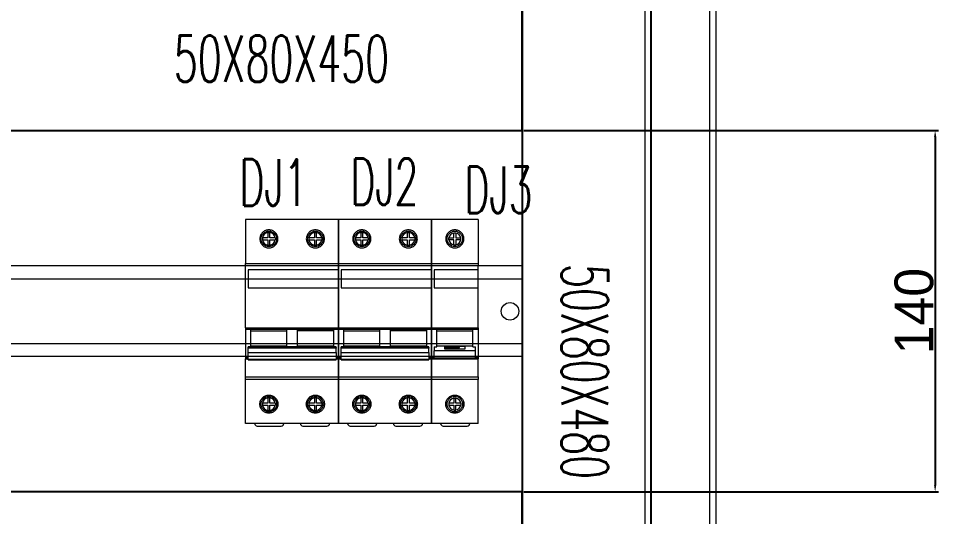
# Model space of a CAD drawing. Header units: inches. Extents: x -3 to 3194, y -983 to 1262.
# Drawn here: x 443.7 to 800.4, y 639.2 to 832.2 of the extents above; entities that cross this region are included whole.
import ezdxf
from ezdxf.enums import TextEntityAlignment as Align

# ---------------------------------------------------------------- set-up
doc = ezdxf.new("R2010")
doc.units = ezdxf.units.IN
doc.header["$MEASUREMENT"] = 0
doc.layers.add('AUTOCONNECTING', color=1, linetype='Continuous', lineweight=13)
doc.layers.add('T_Din Rail', color=1, linetype='Continuous', lineweight=0)
doc.styles.add('ROMANS', font='romans')
doc.dimstyles.new('ISO-25', dxfattribs={"dimtxt": 15, "dimasz": 2.5, "dimexe": 1.25, "dimexo": 0.625, "dimtad": 1, "dimtxsty": 'Standard', "dimcen": 2.5, "dimclrd": 4, "dimclre": 4, "dimclrt": 4, "dimadec": 0, "dimazin": 0, "dimtfac": 1, "dimtmove": 0, "dimatfit": 3, "dimfxl": 1, "dimtfillclr": 4, "dimarcsym": 0})

# ---------------------------------------------------------------- blocks, each defined once
blk = doc.blocks.new('MiniDJ2P')
at = {"color": 7, "linetype": 'Continuous', "lineweight": 15}
for p, q in [((36, 0), (0, 0)), ((0, 0), (0, -17)), ((36, -17), (36, 0)), ((6.53, -7.1), (6.5, -7.1)), ((8.6, -7.1), (6.53, -7.1)), ((8.6, -5), (8.6, -5.03)), ((8.6, -5.03), (8.6, -7.1)), ((9.4, -5.03), (9.4, -5)), ((9.4, -7.1), (9.4, -5.03)), ((11.47, -7.1), (9.4, -7.1)), ((11.5, -7.1), (11.47, -7.1)), ((24.53, -7.1), (24.5, -7.1)), ((26.6, -7.1), (24.53, -7.1)), ((26.6, -5), (26.6, -5.03)), ((26.6, -5.03), (26.6, -7.1)), ((27.4, -5.03), (27.4, -5)), ((27.4, -7.1), (27.4, -5.03)), ((29.47, -7.1), (27.4, -7.1)), ((29.5, -7.1), (29.47, -7.1)), ((6.5, -7.9), (6.53, -7.9)), ((6.53, -7.9), (8.6, -7.9)), ((8.6, -7.9), (8.6, -9.97)), ((8.6, -9.97), (8.6, -10)), ((9.4, -7.9), (11.47, -7.9)), ((9.4, -9.97), (9.4, -7.9)), ((9.4, -10), (9.4, -9.97)), ((11.47, -7.9), (11.5, -7.9)), ((24.5, -7.9), (24.53, -7.9)), ((24.53, -7.9), (26.6, -7.9)), ((26.6, -7.9), (26.6, -9.97)), ((26.6, -9.97), (26.6, -10)), ((27.4, -7.9), (29.47, -7.9)), ((27.4, -9.97), (27.4, -7.9)), ((27.4, -10), (27.4, -9.97)), ((29.47, -7.9), (29.5, -7.9)), ((0, -17), (36, -17)), ((0, -18), (0, -17)), ((36, -17), (36, -18)), ((36, -18), (0, -18)), ((0, -42), (0, -18)), ((1, -19.5), (1, -26.5)), ((36, -19.5), (1, -19.5)), ((36, -18), (36, -19.5)), ((36, -19.5), (36, -26.5)), ((1, -26.5), (36, -26.5)), ((36, -26.5), (36, -42)), ((0, -42), (36, -42)), ((0, -42), (0, -42.5)), ((0, -42.5), (2, -42.5)), ((0, -42.5), (0, -53.5)), ((2, -49.26), (2, -42.5)), ((2, -42.5), (16, -42.5)), ((16, -49.26), (16, -42.5)), ((16, -42.5), (20, -42.5)), ((20, -42.5), (20, -49.26)), ((20, -42.5), (34, -42.5)), ((34, -42.5), (36, -42.5)), ((34, -42.5), (34, -49.26)), ((36, -42.5), (36, -42)), ((36, -53.5), (36, -42.5)), ((2, -43.18), (16, -43.18)), ((34, -43.18), (20, -43.18)), ((1, -49.26), (2, -49.26)), ((1, -49.26), (1, -49.36)), ((5, -49.36), (1, -49.36)), ((1, -49.56), (1, -49.36)), ((1, -49.56), (35, -49.56)), ((1, -49.86), (1, -49.56)), ((35, -49.86), (1, -49.86)), ((1, -51.57), (1, -49.86)), ((16, -49.1), (2, -49.1)), ((13, -49.2), (5, -49.2)), ((5, -49.2), (5, -49.36)), ((13, -49.21), (5, -49.21)), ((13, -49.36), (5, -49.36)), ((13, -49.36), (13, -49.2)), ((23, -49.36), (13, -49.36)), ((16, -49.26), (17, -49.26)), ((17, -49.36), (17, -49.26)), ((19, -49.36), (17, -49.36)), ((19, -49.26), (19, -49.36)), ((19, -49.26), (20, -49.26)), ((34, -49.1), (20, -49.1)), ((31, -49.2), (23, -49.2)), ((23, -49.2), (23, -49.36)), ((31, -49.21), (23, -49.21)), ((31, -49.36), (23, -49.36)), ((31, -49.36), (31, -49.2)), ((35, -49.36), (31, -49.36)), ((34, -49.26), (35, -49.26)), ((35, -49.36), (35, -49.26)), ((35, -49.56), (35, -49.36)), ((35, -49.56), (35, -49.86)), ((35, -51.57), (35, -49.86)), ((0, -53.5), (1, -53.5)), ((0, -53.5), (0, -54)), ((1, -51.57), (35, -51.57)), ((1, -54.26), (1, -51.57)), ((35, -51.57), (35, -54.26)), ((35, -53.5), (36, -53.5)), ((36, -54), (36, -53.5)), ((0, -61), (0, -54)), ((35, -54.26), (1, -54.26)), ((1, -54.33), (1, -54.26)), ((1, -54.33), (35, -54.33)), ((1, -54.33), (35, -54.33)), ((1, -54.33), (1, -54.33)), ((35, -54.33), (35, -54.26)), ((35, -54.33), (35, -54.33)), ((36, -54), (36, -61)), ((0, -61), (36, -61)), ((0, -62), (0, -61)), ((36, -62), (0, -62)), ((0, -79), (0, -62)), ((36, -61), (36, -62)), ((36, -62), (36, -79)), ((6.53, -71.1), (6.5, -71.1)), ((8.6, -71.1), (6.53, -71.1)), ((8.6, -69), (8.6, -69.03)), ((8.6, -69.03), (8.6, -71.1)), ((9.4, -69.03), (9.4, -69)), ((9.4, -71.1), (9.4, -69.03)), ((11.47, -71.1), (9.4, -71.1)), ((11.5, -71.1), (11.47, -71.1)), ((24.53, -71.1), (24.5, -71.1)), ((26.6, -71.1), (24.53, -71.1)), ((26.6, -69), (26.6, -69.03)), ((26.6, -69.03), (26.6, -71.1)), ((27.4, -69.03), (27.4, -69)), ((27.4, -71.1), (27.4, -69.03)), ((29.47, -71.1), (27.4, -71.1)), ((29.5, -71.1), (29.47, -71.1)), ((6.5, -71.9), (6.53, -71.9)), ((6.53, -71.9), (8.6, -71.9)), ((8.6, -71.9), (8.6, -73.97)), ((8.6, -73.97), (8.6, -74)), ((9.4, -71.9), (11.47, -71.9)), ((9.4, -73.97), (9.4, -71.9)), ((9.4, -74), (9.4, -73.97)), ((11.47, -71.9), (11.5, -71.9)), ((24.5, -71.9), (24.53, -71.9)), ((24.53, -71.9), (26.6, -71.9)), ((26.6, -71.9), (26.6, -73.97)), ((26.6, -73.97), (26.6, -74)), ((27.4, -71.9), (29.47, -71.9)), ((27.4, -73.97), (27.4, -71.9)), ((27.4, -74), (27.4, -73.97)), ((29.47, -71.9), (29.5, -71.9)), ((36, -79), (0, -79)), ((4.5, -80), (13.8, -80)), ((22.2, -80), (31.5, -80))]:
    blk.add_line(p, q, dxfattribs=at)
at = {"color": 8, "linetype": 'Continuous', "lineweight": 15}
for p, q in [((0, -54), (1, -54)), ((35, -54), (36, -54))]:
    blk.add_line(p, q, dxfattribs=at)
at = {"color": 7, "linetype": 'Continuous', "lineweight": 15}
for centre in [(9, -7.5), (27, -7.5), (9, -71.5), (27, -71.5)]:
    blk.add_circle(centre, 3, dxfattribs=at)
for centre, radius, start, end in [((9, -7.5), 2.5, 99.2069, 170.7931), ((9, -7.5), 2.5, 9.2069, 80.7931), ((27, -7.5), 2.5, 99.2069, 170.7931), ((27, -7.5), 2.5, 9.2069, 80.7931), ((9, -7.5), 2.5, 189.2069, 260.7931), ((9, -7.5), 2.5, 279.2069, 350.7931), ((27, -7.5), 2.5, 189.2069, 260.7931), ((27, -7.5), 2.5, 279.2069, 350.7931), ((9, -71.5), 2.5, 99.2069, 170.7931), ((9, -71.5), 2.5, 9.2069, 80.7931), ((27, -71.5), 2.5, 99.2069, 170.7931), ((27, -71.5), 2.5, 9.2069, 80.7931), ((9, -71.5), 2.5, 189.2069, 260.7931), ((9, -71.5), 2.5, 279.2069, 350.7931), ((27, -71.5), 2.5, 189.2069, 260.7931), ((27, -71.5), 2.5, 279.2069, 350.7931), ((4.5, -79), 1, 180, 270), ((13.8, -79), 1, 270, 0), ((22.2, -79), 1, 180, 270), ((31.5, -79), 1, 270, 0)]:
    blk.add_arc(centre, radius, start, end, dxfattribs=at)
for points, knots in [([(9, -11), (8.77, -11), (8.54, -10.98), (8.09, -10.89), (7.87, -10.82), (7.44, -10.64), (7.24, -10.53), (6.86, -10.28), (6.68, -10.13), (6.36, -9.81), (6.21, -9.63), (5.96, -9.24), (5.85, -9.04), (5.68, -8.62), (5.61, -8.4), (5.52, -7.95), (5.5, -7.72), (5.5, -7.27), (5.52, -7.04), (5.61, -6.59), (5.68, -6.37), (5.85, -5.95), (5.96, -5.75), (6.21, -5.37), (6.36, -5.19), (6.68, -4.87), (6.86, -4.72), (7.24, -4.47), (7.44, -4.36), (7.87, -4.18), (8.09, -4.11), (8.54, -4.02), (8.77, -4), (9.23, -4), (9.46, -4.02), (9.91, -4.11), (10.13, -4.18), (10.55, -4.36), (10.76, -4.46), (11.14, -4.72), (11.31, -4.87), (11.64, -5.19), (11.78, -5.37), (12.04, -5.75), (12.14, -5.95), (12.32, -6.37), (12.39, -6.59), (12.48, -7.03), (12.5, -7.26), (12.5, -7.72), (12.48, -7.95), (12.39, -8.39), (12.33, -8.61), (12.15, -9.04), (12.04, -9.24), (11.79, -9.62), (11.65, -9.8), (11.32, -10.13), (11.15, -10.27), (10.76, -10.53), (10.56, -10.64), (9.93, -10.91), (9.46, -11), (9, -11)], [0, 0, 0, 0, 0.03125, 0.03125, 0.0625, 0.0625, 0.09375, 0.09375, 0.125, 0.125, 0.15625, 0.15625, 0.1875, 0.1875, 0.21875, 0.21875, 0.25, 0.25, 0.28125, 0.28125, 0.3125, 0.3125, 0.34375, 0.34375, 0.375, 0.375, 0.40625, 0.40625, 0.4375, 0.4375, 0.46875, 0.46875, 0.5, 0.5, 0.53125, 0.53125, 0.5625, 0.5625, 0.59375, 0.59375, 0.625, 0.625, 0.65625, 0.65625, 0.6875, 0.6875, 0.71875, 0.71875, 0.75, 0.75, 0.78125, 0.78125, 0.8125, 0.8125, 0.84375, 0.84375, 0.875, 0.875, 0.90625, 0.90625, 0.9375, 0.9375, 1, 1, 1, 1]), ([(27, -11), (26.77, -11), (26.54, -10.98), (26.09, -10.89), (25.87, -10.82), (25.44, -10.64), (25.24, -10.53), (24.86, -10.28), (24.68, -10.13), (24.36, -9.81), (24.21, -9.63), (23.96, -9.24), (23.85, -9.04), (23.68, -8.62), (23.61, -8.4), (23.52, -7.95), (23.5, -7.72), (23.5, -7.27), (23.52, -7.04), (23.61, -6.59), (23.68, -6.37), (23.85, -5.95), (23.96, -5.75), (24.21, -5.37), (24.36, -5.19), (24.68, -4.87), (24.86, -4.72), (25.24, -4.47), (25.44, -4.36), (25.87, -4.18), (26.09, -4.11), (26.54, -4.02), (26.77, -4), (27.23, -4), (27.46, -4.02), (27.91, -4.11), (28.13, -4.18), (28.55, -4.36), (28.76, -4.46), (29.14, -4.72), (29.31, -4.87), (29.64, -5.19), (29.78, -5.37), (30.04, -5.75), (30.14, -5.95), (30.32, -6.37), (30.39, -6.59), (30.48, -7.03), (30.5, -7.26), (30.5, -7.72), (30.48, -7.95), (30.39, -8.39), (30.33, -8.61), (30.15, -9.04), (30.04, -9.24), (29.79, -9.62), (29.65, -9.8), (29.32, -10.13), (29.15, -10.27), (28.76, -10.53), (28.56, -10.64), (27.93, -10.91), (27.46, -11), (27, -11)], [0, 0, 0, 0, 0.03125, 0.03125, 0.0625, 0.0625, 0.09375, 0.09375, 0.125, 0.125, 0.15625, 0.15625, 0.1875, 0.1875, 0.21875, 0.21875, 0.25, 0.25, 0.28125, 0.28125, 0.3125, 0.3125, 0.34375, 0.34375, 0.375, 0.375, 0.40625, 0.40625, 0.4375, 0.4375, 0.46875, 0.46875, 0.5, 0.5, 0.53125, 0.53125, 0.5625, 0.5625, 0.59375, 0.59375, 0.625, 0.625, 0.65625, 0.65625, 0.6875, 0.6875, 0.71875, 0.71875, 0.75, 0.75, 0.78125, 0.78125, 0.8125, 0.8125, 0.84375, 0.84375, 0.875, 0.875, 0.90625, 0.90625, 0.9375, 0.9375, 1, 1, 1, 1]), ([(7.86, -49.36), (7.87, -49.36), (7.9, -49.36), (7.93, -49.36), (7.96, -49.36)], [0, 0, 0, 0, 0.366436, 1, 1, 1, 1]), ([(10.19, -49.36), (10.21, -49.36), (10.24, -49.36), (10.27, -49.36), (10.29, -49.36)], [0, 0, 0, 0, 0.349571, 1, 1, 1, 1]), ([(25.71, -49.36), (25.73, -49.36), (25.76, -49.36), (25.79, -49.36), (25.81, -49.36)], [0, 0, 0, 0, 0.6504196, 1, 1, 1, 1]), ([(28.04, -49.36), (28.07, -49.36), (28.1, -49.36), (28.13, -49.36), (28.14, -49.36)], [0, 0, 0, 0, 0.633558, 1, 1, 1, 1]), ([(9, -75), (9.23, -75), (9.46, -74.98), (9.91, -74.89), (10.13, -74.82), (10.56, -74.64), (10.76, -74.54), (11.14, -74.28), (11.32, -74.13), (11.64, -73.81), (11.78, -73.63), (12.04, -73.25), (12.15, -73.05), (12.32, -72.63), (12.39, -72.41), (12.48, -71.96), (12.5, -71.74), (12.5, -71.28), (12.48, -71.05), (12.39, -70.6), (12.33, -70.38), (12.15, -69.96), (12.04, -69.76), (11.79, -69.38), (11.65, -69.2), (11.32, -68.87), (11.14, -68.72), (10.76, -68.47), (10.56, -68.36), (10.13, -68.18), (9.91, -68.11), (9.46, -68.02), (9.23, -68), (8.77, -68), (8.54, -68.02), (8.09, -68.11), (7.87, -68.18), (7.45, -68.36), (7.24, -68.46), (6.86, -68.72), (6.68, -68.87), (6.36, -69.19), (6.21, -69.37), (5.96, -69.75), (5.85, -69.96), (5.68, -70.38), (5.61, -70.6), (5.52, -71.05), (5.5, -71.27), (5.5, -71.74), (5.52, -71.96), (5.61, -72.41), (5.68, -72.63), (5.85, -73.05), (5.96, -73.25), (6.21, -73.63), (6.36, -73.81), (6.68, -74.13), (6.86, -74.28), (7.24, -74.53), (7.44, -74.64), (8.07, -74.91), (8.54, -75), (9, -75)], [0, 0, 0, 0, 0.03125, 0.03125, 0.0625, 0.0625, 0.09375, 0.09375, 0.125, 0.125, 0.15625, 0.15625, 0.1875, 0.1875, 0.21875, 0.21875, 0.25, 0.25, 0.28125, 0.28125, 0.3125, 0.3125, 0.34375, 0.34375, 0.375, 0.375, 0.40625, 0.40625, 0.4375, 0.4375, 0.46875, 0.46875, 0.5, 0.5, 0.53125, 0.53125, 0.5625, 0.5625, 0.59375, 0.59375, 0.625, 0.625, 0.65625, 0.65625, 0.6875, 0.6875, 0.71875, 0.71875, 0.75, 0.75, 0.78125, 0.78125, 0.8125, 0.8125, 0.84375, 0.84375, 0.875, 0.875, 0.90625, 0.90625, 0.9375, 0.9375, 1, 1, 1, 1]), ([(27, -75), (27.23, -75), (27.46, -74.98), (27.91, -74.89), (28.13, -74.82), (28.56, -74.64), (28.76, -74.54), (29.14, -74.28), (29.32, -74.13), (29.64, -73.81), (29.78, -73.63), (30.04, -73.25), (30.15, -73.05), (30.32, -72.63), (30.39, -72.41), (30.48, -71.96), (30.5, -71.74), (30.5, -71.28), (30.48, -71.05), (30.39, -70.6), (30.33, -70.38), (30.15, -69.96), (30.04, -69.76), (29.79, -69.38), (29.65, -69.2), (29.32, -68.87), (29.14, -68.72), (28.76, -68.47), (28.56, -68.36), (28.13, -68.18), (27.91, -68.11), (27.46, -68.02), (27.23, -68), (26.77, -68), (26.54, -68.02), (26.09, -68.11), (25.87, -68.18), (25.45, -68.36), (25.24, -68.46), (24.86, -68.72), (24.68, -68.87), (24.36, -69.19), (24.21, -69.37), (23.96, -69.75), (23.85, -69.96), (23.68, -70.38), (23.61, -70.6), (23.52, -71.05), (23.5, -71.27), (23.5, -71.74), (23.52, -71.96), (23.61, -72.41), (23.68, -72.63), (23.85, -73.05), (23.96, -73.25), (24.21, -73.63), (24.36, -73.81), (24.68, -74.13), (24.86, -74.28), (25.24, -74.53), (25.44, -74.64), (26.07, -74.91), (26.54, -75), (27, -75)], [0, 0, 0, 0, 0.03125, 0.03125, 0.0625, 0.0625, 0.09375, 0.09375, 0.125, 0.125, 0.15625, 0.15625, 0.1875, 0.1875, 0.21875, 0.21875, 0.25, 0.25, 0.28125, 0.28125, 0.3125, 0.3125, 0.34375, 0.34375, 0.375, 0.375, 0.40625, 0.40625, 0.4375, 0.4375, 0.46875, 0.46875, 0.5, 0.5, 0.53125, 0.53125, 0.5625, 0.5625, 0.59375, 0.59375, 0.625, 0.625, 0.65625, 0.65625, 0.6875, 0.6875, 0.71875, 0.71875, 0.75, 0.75, 0.78125, 0.78125, 0.8125, 0.8125, 0.84375, 0.84375, 0.875, 0.875, 0.90625, 0.90625, 0.9375, 0.9375, 1, 1, 1, 1])]:
    blk.add_open_spline(points, degree=3, knots=knots, dxfattribs=at)
for points in [[(6.5, -7.1), (6.5, -7.36), (6.5, -7.63), (6.5, -7.9)], [(8.6, -5), (8.86, -5), (9.13, -5), (9.4, -5)], [(11.5, -7.1), (11.5, -7.36), (11.5, -7.63), (11.5, -7.9)], [(24.5, -7.1), (24.5, -7.36), (24.5, -7.63), (24.5, -7.9)], [(26.6, -5), (26.86, -5), (27.13, -5), (27.4, -5)], [(29.5, -7.1), (29.5, -7.36), (29.5, -7.63), (29.5, -7.9)], [(8.6, -10), (8.86, -10), (9.13, -10), (9.4, -10)], [(26.6, -10), (26.86, -10), (27.13, -10), (27.4, -10)], [(6.5, -71.1), (6.5, -71.36), (6.5, -71.63), (6.5, -71.9)], [(8.6, -69), (8.86, -69), (9.13, -69), (9.4, -69)], [(11.5, -71.1), (11.5, -71.36), (11.5, -71.63), (11.5, -71.9)], [(24.5, -71.1), (24.5, -71.36), (24.5, -71.63), (24.5, -71.9)], [(26.6, -69), (26.86, -69), (27.13, -69), (27.4, -69)], [(29.5, -71.1), (29.5, -71.36), (29.5, -71.63), (29.5, -71.9)], [(8.6, -74), (8.86, -74), (9.13, -74), (9.4, -74)], [(26.6, -74), (26.86, -74), (27.13, -74), (27.4, -74)]]:
    blk.add_open_spline(points, degree=3, dxfattribs=at)
blk = doc.blocks.new('MiniDJ1P')
at = {"color": 7, "linetype": 'Continuous', "lineweight": 15}
for p, q in [((18, 0), (0, 0)), ((0, 0), (0, -17)), ((18, 0), (18, -17)), ((6.74, -7.1), (6.7, -7.1)), ((6.74, -7.1), (8.6, -7.1)), ((8.6, -5.24), (8.6, -5.2)), ((8.6, -7.1), (8.6, -5.24)), ((9.4, -5.2), (9.4, -5.24)), ((9.4, -5.24), (9.4, -7.1)), ((9.4, -7.1), (11.26, -7.1)), ((11.3, -7.1), (11.26, -7.1)), ((6.7, -7.9), (6.74, -7.9)), ((8.6, -7.9), (6.74, -7.9)), ((8.6, -9.76), (8.6, -7.9)), ((8.6, -9.8), (8.6, -9.76)), ((9.4, -7.9), (9.4, -9.76)), ((11.26, -7.9), (9.4, -7.9)), ((9.4, -9.76), (9.4, -9.8)), ((11.26, -7.9), (11.3, -7.9)), ((0, -17), (18, -17)), ((0, -18), (0, -17)), ((18, -17), (18, -18)), ((18, -18), (0, -18)), ((0, -42), (0, -18)), ((18, -19.5), (1, -19.5)), ((1, -19.5), (1, -26.5)), ((18, -19.5), (18, -18)), ((18, -26.5), (18, -19.5)), ((1, -26.5), (18, -26.5)), ((18, -42), (18, -26.5)), ((0, -42), (18, -42)), ((0, -42), (0, -42.5)), ((0, -42.5), (2, -42.5)), ((0, -42.5), (0, -53.5)), ((2, -49.26), (2, -42.5)), ((2, -42.5), (16, -42.5)), ((16, -49.26), (16, -42.5)), ((16, -42.5), (18, -42.5)), ((18, -42), (18, -42.5)), ((18, -42.5), (18, -53.5)), ((2, -43.18), (16, -43.18)), ((1, -49.26), (1, -50.83)), ((1, -49.26), (2, -49.26)), ((16, -49.1), (2, -49.1)), ((13, -49.2), (5, -49.2)), ((5, -49.2), (5, -50.13)), ((13, -49.21), (5, -49.21)), ((5.28, -49.93), (5.97, -49.93)), ((5.28, -49.98), (5.28, -49.93)), ((5.33, -49.68), (5.97, -49.68)), ((5.33, -49.72), (5.33, -49.68)), ((5.97, -49.72), (5.33, -49.72)), ((5.33, -49.72), (5.97, -49.72)), ((5.97, -49.37), (6.11, -49.37)), ((5.97, -49.68), (5.97, -49.37)), ((5.97, -49.4), (6.11, -49.4)), ((5.97, -49.72), (5.97, -49.68)), ((5.97, -49.93), (5.97, -49.72)), ((5.97, -49.97), (5.97, -49.93)), ((6.11, -49.37), (6.11, -49.98)), ((6.36, -49.93), (7.04, -49.93)), ((6.36, -49.98), (6.36, -49.93)), ((6.4, -49.68), (7.04, -49.68)), ((6.4, -49.72), (6.4, -49.68)), ((7.04, -49.72), (6.4, -49.72)), ((6.4, -49.72), (7.04, -49.72)), ((7.04, -49.37), (7.19, -49.37)), ((7.04, -49.68), (7.04, -49.37)), ((7.04, -49.4), (7.19, -49.4)), ((7.04, -49.72), (7.04, -49.68)), ((7.04, -49.93), (7.04, -49.72)), ((7.04, -49.97), (7.04, -49.93)), ((7.19, -49.37), (7.19, -49.98)), ((7.46, -49.58), (7.46, -49.62)), ((8.24, -49.81), (8.24, -49.77)), ((8.66, -49.56), (9.55, -49.56)), ((8.66, -49.6), (8.66, -49.56)), ((8.66, -49.59), (9.55, -49.59)), ((9.55, -49.6), (8.66, -49.6)), ((9.55, -49.56), (9.55, -49.6)), ((10.58, -49.81), (10.58, -49.77)), ((13, -50.13), (13, -49.2)), ((16, -49.26), (17, -49.26)), ((17, -50.83), (17, -49.26)), ((0, -53.5), (1, -53.5)), ((0, -53.5), (0, -54)), ((17, -50.83), (1, -50.83)), ((1, -53.68), (1, -50.83)), ((5, -50.13), (13, -50.13)), ((5.28, -49.97), (5.97, -49.97)), ((6.11, -49.98), (5.28, -49.98)), ((6.36, -49.97), (7.04, -49.97)), ((7.19, -49.98), (6.36, -49.98)), ((17, -53.68), (17, -50.83)), ((17, -53.5), (18, -53.5)), ((18, -53.5), (18, -54)), ((0, -54), (18, -54)), ((0, -61), (0, -54)), ((17, -53.68), (1, -53.68)), ((18, -61), (18, -54)), ((0, -61), (18, -61)), ((0, -62), (0, -61)), ((18, -62), (0, -62)), ((0, -79), (0, -62)), ((18, -61), (18, -62)), ((18, -79), (18, -62)), ((6.7, -71.1), (6.74, -71.1)), ((8.6, -71.1), (6.74, -71.1)), ((8.6, -69.2), (8.6, -69.24)), ((8.6, -69.24), (8.6, -71.1)), ((9.4, -69.24), (9.4, -69.2)), ((9.4, -71.1), (9.4, -69.24)), ((11.26, -71.1), (9.4, -71.1)), ((11.26, -71.1), (11.3, -71.1)), ((6.74, -71.9), (6.7, -71.9)), ((6.74, -71.9), (8.6, -71.9)), ((8.6, -71.9), (8.6, -73.76)), ((8.6, -73.76), (8.6, -73.8)), ((9.4, -73.76), (9.4, -71.9)), ((9.4, -71.9), (11.26, -71.9)), ((9.4, -73.8), (9.4, -73.76)), ((11.3, -71.9), (11.26, -71.9)), ((18, -79), (0, -79)), ((4.5, -80), (13.8, -80))]:
    blk.add_line(p, q, dxfattribs=at)
for centre in [(9, -7.5), (9, -71.5)]:
    blk.add_circle(centre, 3, dxfattribs=at)
for centre, radius, start, end in [((9, -7.5), 2.3, 100.0154, 169.9846), ((9, -7.5), 2.3, 10.0154, 79.9846), ((9, -7.5), 2.3, 190.0154, 259.9846), ((9, -7.5), 2.3, 280.0154, 349.9846), ((9, -71.5), 2.3, 100.0154, 169.9846), ((9, -71.5), 2.3, 10.0154, 79.9846), ((9, -71.5), 2.3, 190.0154, 259.9846), ((9, -71.5), 2.3, 280.0154, 349.9846), ((4.5, -79), 1, 180, 270), ((13.8, -79), 1, 270, 0)]:
    blk.add_arc(centre, radius, start, end, dxfattribs=at)
for points, knots in [([(9, -11), (8.77, -11), (8.54, -10.98), (8.09, -10.89), (7.87, -10.82), (7.44, -10.64), (7.24, -10.53), (6.86, -10.28), (6.68, -10.13), (6.36, -9.81), (6.21, -9.63), (5.96, -9.24), (5.85, -9.04), (5.68, -8.62), (5.61, -8.4), (5.52, -7.95), (5.5, -7.72), (5.5, -7.27), (5.52, -7.04), (5.61, -6.59), (5.68, -6.37), (5.85, -5.95), (5.96, -5.75), (6.21, -5.37), (6.36, -5.19), (6.68, -4.87), (6.86, -4.72), (7.24, -4.47), (7.44, -4.36), (7.87, -4.18), (8.09, -4.11), (8.54, -4.02), (8.77, -4), (9.23, -4), (9.46, -4.02), (9.91, -4.11), (10.13, -4.18), (10.55, -4.36), (10.76, -4.46), (11.14, -4.72), (11.31, -4.87), (11.64, -5.19), (11.78, -5.37), (12.04, -5.75), (12.14, -5.95), (12.32, -6.37), (12.39, -6.59), (12.48, -7.03), (12.5, -7.26), (12.5, -7.72), (12.48, -7.95), (12.39, -8.39), (12.33, -8.61), (12.15, -9.04), (12.04, -9.24), (11.79, -9.62), (11.65, -9.8), (11.32, -10.13), (11.15, -10.27), (10.76, -10.53), (10.56, -10.64), (9.93, -10.91), (9.46, -11), (9, -11)], [0, 0, 0, 0, 0.03125, 0.03125, 0.0625, 0.0625, 0.09375, 0.09375, 0.125, 0.125, 0.15625, 0.15625, 0.1875, 0.1875, 0.21875, 0.21875, 0.25, 0.25, 0.28125, 0.28125, 0.3125, 0.3125, 0.34375, 0.34375, 0.375, 0.375, 0.40625, 0.40625, 0.4375, 0.4375, 0.46875, 0.46875, 0.5, 0.5, 0.53125, 0.53125, 0.5625, 0.5625, 0.59375, 0.59375, 0.625, 0.625, 0.65625, 0.65625, 0.6875, 0.6875, 0.71875, 0.71875, 0.75, 0.75, 0.78125, 0.78125, 0.8125, 0.8125, 0.84375, 0.84375, 0.875, 0.875, 0.90625, 0.90625, 0.9375, 0.9375, 1, 1, 1, 1]), ([(7.46, -49.48), (7.46, -49.45), (7.51, -49.42), (7.61, -49.39), (7.7, -49.37), (7.8, -49.36), (8.03, -49.36), (8.13, -49.37), (8.23, -49.39), (8.33, -49.42), (8.38, -49.45), (8.38, -49.48), (8.38, -49.61), (8.38, -49.73), (8.38, -49.86), (8.38, -49.9), (8.33, -49.93), (8.22, -49.95), (8.14, -49.97), (8.04, -49.98), (7.91, -49.98), (7.8, -49.98), (7.69, -49.97), (7.61, -49.95), (7.51, -49.93), (7.46, -49.9), (7.46, -49.86), (7.46, -49.73), (7.46, -49.61), (7.46, -49.48)], [0, 0, 0, 0, 0.064152, 0.064152, 0.064152, 0.128826, 0.128826, 0.19435, 0.19435, 0.19435, 0.259317, 0.259317, 0.259317, 0.499081, 0.499081, 0.499081, 0.566754, 0.566754, 0.566754, 0.630929, 0.630929, 0.630929, 0.695576, 0.695576, 0.695576, 0.759669, 0.759669, 0.759669, 1, 1, 1, 1]), ([(7.46, -49.52), (7.46, -49.48), (7.51, -49.45), (7.61, -49.43), (7.7, -49.41), (7.8, -49.4), (8.03, -49.4), (8.13, -49.41), (8.23, -49.43), (8.33, -49.46), (8.38, -49.49), (8.38, -49.52), (8.38, -49.52), (8.38, -49.53), (8.38, -49.53)], [0, 0, 0, 0, 0.0641523, 0.0641523, 0.0641523, 0.1288258, 0.1288258, 0.1943502, 0.1943502, 0.1943502, 0.2593174, 0.2593174, 0.2593174, 0.2656249, 0.2656249, 0.2656249, 0.2656249]), ([(7.6, -49.69), (7.61, -49.72), (7.61, -49.78), (7.59, -49.86), (7.62, -49.92), (7.68, -49.95), (7.76, -49.97), (7.87, -49.98), (7.99, -49.97), (8.11, -49.96), (8.2, -49.94), (8.23, -49.91), (8.24, -49.87), (8.24, -49.84), (8.24, -49.81)], [0, 0, 0, 0, 0.143253, 0.3583994, 0.4119672, 0.4645123, 0.5172096, 0.5698467, 0.6450135, 0.7145936, 0.786183, 0.8202646, 0.8565717, 1, 1, 1, 1]), ([(7.6, -49.49), (7.6, -49.61), (7.6, -49.73), (7.6, -49.85), (7.6, -49.88), (7.64, -49.9), (7.7, -49.91), (7.76, -49.93), (7.83, -49.94), (7.99, -49.94), (8.06, -49.93), (8.11, -49.92), (8.2, -49.9), (8.24, -49.88), (8.24, -49.85), (8.24, -49.73), (8.24, -49.61), (8.24, -49.49), (8.24, -49.46), (8.2, -49.44), (8.11, -49.43), (8.05, -49.41), (7.98, -49.41), (7.84, -49.41), (7.77, -49.41), (7.71, -49.43), (7.64, -49.44), (7.6, -49.46), (7.6, -49.49)], [0, 0, 0, 0, 0.279396, 0.279396, 0.279396, 0.333275, 0.333275, 0.333275, 0.387883, 0.387883, 0.438519, 0.438519, 0.438519, 0.500993, 0.500993, 0.500993, 0.780737, 0.780737, 0.780737, 0.840202, 0.840202, 0.840202, 0.890371, 0.890371, 0.942722, 0.942722, 0.942722, 1, 1, 1, 1]), ([(9.8, -49.48), (9.8, -49.45), (9.85, -49.42), (9.94, -49.39), (10.03, -49.37), (10.14, -49.36), (10.37, -49.36), (10.47, -49.37), (10.57, -49.39), (10.66, -49.42), (10.72, -49.45), (10.72, -49.48), (10.72, -49.61), (10.72, -49.73), (10.72, -49.86), (10.72, -49.9), (10.66, -49.93), (10.56, -49.95), (10.48, -49.97), (10.38, -49.98), (10.25, -49.98), (10.14, -49.98), (10.03, -49.97), (9.94, -49.95), (9.85, -49.93), (9.8, -49.9), (9.8, -49.86), (9.8, -49.73), (9.8, -49.61), (9.8, -49.48)], [0, 0, 0, 0, 0.064152, 0.064152, 0.064152, 0.12969, 0.12969, 0.194377, 0.194377, 0.194377, 0.259336, 0.259336, 0.259336, 0.499071, 0.499071, 0.499071, 0.566736, 0.566736, 0.566736, 0.630618, 0.630618, 0.630618, 0.695537, 0.695537, 0.695537, 0.759638, 0.759638, 0.759638, 1, 1, 1, 1]), ([(9.8, -49.52), (9.8, -49.48), (9.85, -49.45), (9.94, -49.43), (10.03, -49.41), (10.14, -49.4), (10.37, -49.4), (10.47, -49.41), (10.57, -49.43), (10.66, -49.46), (10.72, -49.49), (10.72, -49.52), (10.72, -49.52), (10.72, -49.53), (10.72, -49.53)], [0, 0, 0, 0, 0.0641516, 0.0641516, 0.0641516, 0.1296898, 0.1296898, 0.1943769, 0.1943769, 0.1943769, 0.2593362, 0.2593362, 0.2593362, 0.2656253, 0.2656253, 0.2656253, 0.2656253]), ([(9.94, -49.69), (9.95, -49.72), (9.95, -49.78), (9.93, -49.86), (9.96, -49.92), (10.02, -49.95), (10.1, -49.97), (10.2, -49.98), (10.33, -49.97), (10.45, -49.96), (10.54, -49.94), (10.57, -49.91), (10.58, -49.87), (10.58, -49.84), (10.58, -49.81)], [0, 0, 0, 0, 0.143231, 0.358365, 0.411974, 0.464431, 0.51698, 0.569462, 0.64443, 0.714479, 0.785829, 0.82015, 0.856625, 1, 1, 1, 1]), ([(9.94, -49.49), (9.94, -49.61), (9.94, -49.73), (9.94, -49.85), (9.94, -49.88), (9.97, -49.9), (10.04, -49.91), (10.09, -49.93), (10.16, -49.94), (10.33, -49.94), (10.39, -49.93), (10.45, -49.92), (10.54, -49.9), (10.58, -49.88), (10.58, -49.85), (10.58, -49.73), (10.58, -49.61), (10.58, -49.49), (10.58, -49.46), (10.54, -49.44), (10.45, -49.43), (10.39, -49.41), (10.32, -49.41), (10.17, -49.41), (10.11, -49.41), (10.05, -49.43), (9.98, -49.44), (9.94, -49.46), (9.94, -49.49)], [0, 0, 0, 0, 0.279334, 0.279334, 0.279334, 0.33305, 0.33305, 0.33305, 0.387818, 0.387818, 0.438603, 0.438603, 0.438603, 0.501004, 0.501004, 0.501004, 0.780759, 0.780759, 0.780759, 0.840407, 0.840407, 0.840407, 0.890561, 0.890561, 0.942895, 0.942895, 0.942895, 1, 1, 1, 1]), ([(9, -75), (9.23, -75), (9.46, -74.98), (9.91, -74.89), (10.13, -74.82), (10.56, -74.64), (10.76, -74.54), (11.14, -74.28), (11.32, -74.13), (11.64, -73.81), (11.78, -73.63), (12.04, -73.25), (12.15, -73.05), (12.32, -72.63), (12.39, -72.41), (12.48, -71.96), (12.5, -71.74), (12.5, -71.28), (12.48, -71.05), (12.39, -70.6), (12.33, -70.38), (12.15, -69.96), (12.04, -69.76), (11.79, -69.38), (11.65, -69.2), (11.32, -68.87), (11.14, -68.72), (10.76, -68.47), (10.56, -68.36), (10.13, -68.18), (9.91, -68.11), (9.46, -68.02), (9.23, -68), (8.77, -68), (8.54, -68.02), (8.09, -68.11), (7.87, -68.18), (7.45, -68.36), (7.24, -68.46), (6.86, -68.72), (6.68, -68.87), (6.36, -69.19), (6.21, -69.37), (5.96, -69.75), (5.85, -69.96), (5.68, -70.38), (5.61, -70.6), (5.52, -71.05), (5.5, -71.27), (5.5, -71.74), (5.52, -71.96), (5.61, -72.41), (5.68, -72.63), (5.85, -73.05), (5.96, -73.25), (6.21, -73.63), (6.36, -73.81), (6.68, -74.13), (6.86, -74.28), (7.24, -74.53), (7.44, -74.64), (8.07, -74.91), (8.54, -75), (9, -75)], [0, 0, 0, 0, 0.03125, 0.03125, 0.0625, 0.0625, 0.09375, 0.09375, 0.125, 0.125, 0.15625, 0.15625, 0.1875, 0.1875, 0.21875, 0.21875, 0.25, 0.25, 0.28125, 0.28125, 0.3125, 0.3125, 0.34375, 0.34375, 0.375, 0.375, 0.40625, 0.40625, 0.4375, 0.4375, 0.46875, 0.46875, 0.5, 0.5, 0.53125, 0.53125, 0.5625, 0.5625, 0.59375, 0.59375, 0.625, 0.625, 0.65625, 0.65625, 0.6875, 0.6875, 0.71875, 0.71875, 0.75, 0.75, 0.78125, 0.78125, 0.8125, 0.8125, 0.84375, 0.84375, 0.875, 0.875, 0.90625, 0.90625, 0.9375, 0.9375, 1, 1, 1, 1])]:
    blk.add_open_spline(points, degree=3, knots=knots, dxfattribs=at)
for points in [[(6.7, -7.9), (6.7, -7.64), (6.7, -7.37), (6.7, -7.1)], [(8.6, -5.2), (8.86, -5.2), (9.13, -5.2), (9.4, -5.2)], [(11.3, -7.9), (11.3, -7.64), (11.3, -7.37), (11.3, -7.1)], [(8.6, -9.8), (8.86, -9.8), (9.13, -9.8), (9.4, -9.8)], [(6.7, -71.1), (6.7, -71.36), (6.7, -71.63), (6.7, -71.9)], [(8.6, -69.2), (8.86, -69.2), (9.13, -69.2), (9.4, -69.2)], [(11.3, -71.1), (11.3, -71.36), (11.3, -71.63), (11.3, -71.9)], [(8.6, -73.8), (8.86, -73.8), (9.13, -73.8), (9.4, -73.8)]]:
    blk.add_open_spline(points, degree=3, dxfattribs=at)
blk = doc.blocks.new('*D165')
at = {"layer": 'AUTOCONNECTING', "color": 4, "lineweight": -2, "transparency": 16777216}
for p, q in [((639.37, 788.84), (799.93, 788.84)), ((798.68, 786.34), (798.68, 651.34)), ((639.37, 648.84), (799.93, 648.84))]:
    blk.add_line(p, q, dxfattribs=at)
at = {"layer": 'AUTOCONNECTING', "color": 4, "lineweight": 13, "transparency": 16777216}
for points in [[(798.26, 786.34), (799.1, 786.34), (798.68, 788.84)], [(798.26, 651.34), (799.1, 651.34), (798.68, 648.84)]]:
    blk.add_solid(points, dxfattribs=at)
at = {"layer": 'Defpoints', "color": 0, "lineweight": 13, "transparency": 16777216}
for p in [(638.74, 788.84), (638.74, 648.84), (798.68, 648.84)]:
    blk.add_point(p, dxfattribs=at)
at = {"layer": 'AUTOCONNECTING', "color": 4, "lineweight": 13, "transparency": 16777216, "insert": (790.55, 718.84), "char_height": 15, "attachment_point": 5, "rotation": 90}
blk.add_mtext('140', dxfattribs=at)

msp = doc.modelspace()

# ---------------------------------------------------------------- linework, layer by layer
at = {"color": 7, "linetype": 'Continuous', "lineweight": 15}
for p, q in [((711.242, 1181.341), (711.242, 386.341)), ((713.742, 1181.841), (713.742, 385.841))]:
    msp.add_line(p, q, dxfattribs=at)
at = {"color": 30, "linetype": 'Continuous', "lineweight": 15, "true_color": 0xf26722}
for p, q in [((686.242, 1121.425), (686.242, 446.257)), ((688.742, 1119.383), (688.742, 448.299))]:
    msp.add_line(p, q, dxfattribs=at)
at = {"color": 114, "true_color": 0x139b48}
msp.add_lwpolyline([(638.742, 958.841), (638.742, 458.841), (688.742, 458.841), (688.742, 958.841)], close=True, dxfattribs=at)
at = {"color": 116, "true_color": 0x136734}
for points in [[(188.742, 788.841), (638.742, 788.841), (638.742, 838.841), (188.742, 838.841)], [(188.742, 598.841), (638.742, 598.841), (638.742, 648.841), (188.742, 648.841)]]:
    msp.add_lwpolyline(points, close=True, dxfattribs=at)
at = {"layer": 'T_Din Rail', "color": 0, "linetype": 'Continuous', "lineweight": 13}
for p, q in [((638.742, 736.341), (188.742, 736.341)), ((638.742, 701.341), (638.742, 736.341)), ((638.742, 731.26), (188.742, 731.26)), ((188.742, 706.341), (638.742, 706.341)), ((188.742, 701.341), (638.742, 701.341))]:
    msp.add_line(p, q, dxfattribs=at)
msp.add_circle((634.058, 718.76), 3.393, dxfattribs=at)

# ---------------------------------------------------------------- block references
for name, p in [('MiniDJ2P', (531.684, 754.316)), ('MiniDJ2P', (567.684, 754.316)), ('MiniDJ1P', (603.684, 754.316))]:
    msp.add_blockref(name, p)

# ---------------------------------------------------------------- texts
at = {"lineweight": 5, "style": 'ROMANS', "width": 0.6}
for s, p in [('50X80X450', (545.54, 816.591, -46.028)), ('DJ1', (542.481, 768.63, -46.028)), ('DJ2', (585.396, 768.942, -46.028)), ('DJ3', (629.565, 765.797, -46.028))]:
    msp.add_text(s, height=18, dxfattribs=at).set_placement(p, align=Align.MIDDLE_CENTER)
msp.add_text('50X80X480', height=18, rotation=270, dxfattribs=at).set_placement((663.051, 695.409, -46.028), align=Align.MIDDLE_CENTER)

# ---------------------------------------------------------------- dimensions: what is measured, and where the dimension line sits
at = {"layer": 'AUTOCONNECTING', "lineweight": 13}
dim = msp.add_aligned_dim(p1=(638.742, 788.841), p2=(638.742, 648.841), distance=159.936, dimstyle='ISO-25', dxfattribs=at)
dim.commit()
dim.dimension.update_dxf_attribs({"geometry": '*D165', "text_midpoint": (790.553, 718.841)})

doc.saveas('drawing.dxf')
